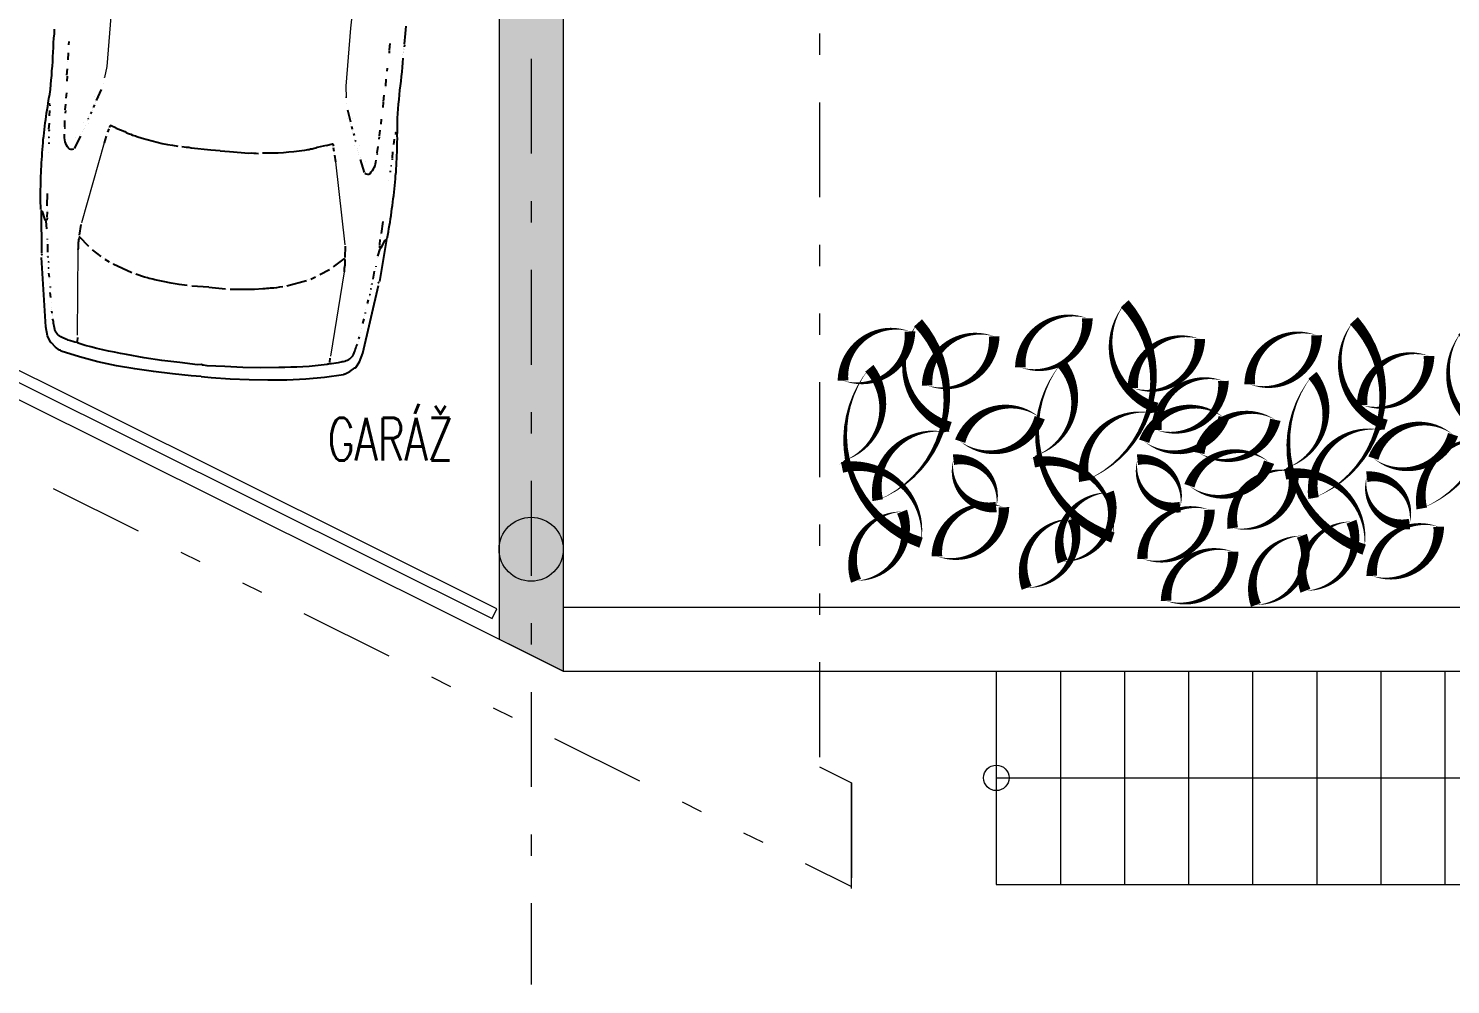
# Model space of a CAD drawing. Header units: metres. Extents: x -45 to 1930, y -347 to 488.
# Drawn here: x -15.81 to -9.15, y -36.64 to -32.16 of the extents above; entities that cross this region are included whole.
import ezdxf

# ---------------------------------------------------------------- set-up
doc = ezdxf.new("R2010")
doc.units = ezdxf.units.M
doc.linetypes.add('GETRENNT', pattern=[31.75, 12.7, -6.35, 0, -6.35, 0, -6.35])
doc.linetypes.add('ČERCHOVANÁ', pattern=[25.4, 12.7, -6.35, 0, -6.35])
doc.layers.add('FLOATINGWINDOWS', color=2, linetype='Continuous', plot=False)
for name, color, linetype in [('OSA', 7, 'ČERCHOVANÁ'), ('popis', 6, 'Continuous'), ('SRAFY', 3, 'Continuous'), ('srafy sklo', 252, 'Continuous'), ('zariz.predmety', 203, 'Continuous'), ('ZDIVO', 1, 'Continuous')]:
    doc.layers.add(name, color=color, linetype=linetype)
doc.styles.add('ROMANS', font='romans.shx', dxfattribs={"width": 0.7})

# ---------------------------------------------------------------- blocks, each defined once
blk = doc.blocks.new('BMW3-PUD')
at = {"lineweight": 0}
for p, q in [((3.3491, 0.5435), (3.7319, 0.6186)), ((3.8595, 0.6254), (4.2578, 0.5956)), ((3.3491, -0.5435), (3.7319, -0.6186)), ((3.8595, -0.6254), (4.2578, -0.5956))]:
    blk.add_line(p, q, dxfattribs=at)
for points in [[(2.7721, 0.8189), (2.7556, 0.8195), (2.7391, 0.8193), (2.7225, 0.8198), (2.7053, 0.8196), (2.6887, 0.8202)], [(2.7751, 0.8182), (2.7781, 0.819), (2.7804, 0.819), (2.7826, 0.819), (2.7849, 0.8191)], [(2.7924, 0.8169), (2.7924, 0.8169)], [(2.7984, 0.8192), (2.7984, 0.8192)], [(2.7984, 0.8162), (2.7984, 0.8162)], [(2.8059, 0.8186), (2.8059, 0.8186)], [(2.8119, 0.8194), (2.8119, 0.8194)], [(2.8127, 0.8164), (2.8127, 0.8164)], [(2.8224, 0.8158), (2.8224, 0.8158)], [(3.686, 0.8133), (3.6702, 0.8146), (3.6552, 0.8167), (3.6394, 0.818), (3.6236, 0.8193), (3.6086, 0.8206), (3.5928, 0.8219), (3.577, 0.8225), (3.5612, 0.8238), (3.5455, 0.8244), (3.5304, 0.8257), (3.5146, 0.8263), (3.4989, 0.8268), (3.4831, 0.8274), (3.4673, 0.828), (3.4516, 0.8285), (3.4365, 0.8284), (3.4208, 0.8289), (3.405, 0.8287), (3.3892, 0.8285), (3.3734, 0.8291), (3.3577, 0.8289), (3.3419, 0.828), (3.3269, 0.8278), (3.3111, 0.8276), (3.2954, 0.8267), (3.2796, 0.8265), (3.2639, 0.8255), (3.2489, 0.8246), (3.2331, 0.8236), (3.2173, 0.8227), (3.2024, 0.821), (3.1866, 0.8201), (3.1648, 0.8183), (3.1431, 0.8166), (3.1213, 0.8156), (3.0988, 0.8153), (3.077, 0.815), (3.0552, 0.8148), (3.0334, 0.8153), (3.0117, 0.815), (2.9899, 0.8155), (2.9681, 0.816), (2.9463, 0.8172), (2.9246, 0.8177), (2.9028, 0.8182), (2.881, 0.8187), (2.86, 0.8185), (2.8382, 0.8189)], [(3.1904, 0.8127), (3.1897, 0.8134), (3.1889, 0.8134), (3.1874, 0.8141), (3.1866, 0.8149)], [(3.195, 0.8119), (3.195, 0.8119), (3.1964, 0.812), (3.1972, 0.812), (3.1979, 0.812)], [(3.2446, 0.8088), (3.2205, 0.81)], [(3.3076, 0.8065), (3.2791, 0.8062)], [(3.3107, 0.8058), (3.3121, 0.8058), (3.3136, 0.8058), (3.3144, 0.8059), (3.3167, 0.8059)], [(3.3452, 0.804), (3.3452, 0.804), (3.346, 0.804), (3.346, 0.804), (3.346, 0.804)], [(3.3693, 0.802), (3.376, 0.8021)], [(3.7728, 0.7775), (3.7374, 0.7846), (3.7367, 0.7854), (3.7359, 0.7869), (3.7344, 0.7876), (3.7329, 0.7891), (3.6951, 0.8051), (3.6944, 0.8059), (3.6936, 0.8074), (3.6921, 0.8089), (3.692, 0.8111), (3.8897, 0.794)], [(2.8044, 0.7517), (2.7744, 0.7521)], [(2.8082, 0.7503), (2.821, 0.7504)], [(2.8908, 0.7475), (2.9059, 0.7477)], [(2.9434, 0.7459), (2.9757, 0.7463)], [(2.9825, 0.7456), (2.9825, 0.7456)], [(3.0486, 0.7434), (3.0186, 0.7438)], [(3.0523, 0.7419), (3.0764, 0.7422)], [(3.1312, 0.7391), (3.156, 0.7394)], [(3.2101, 0.7378), (3.1838, 0.7382)], [(3.2146, 0.7363), (3.2266, 0.7365)], [(3.2905, 0.7342), (3.2612, 0.7354)], [(3.295, 0.7335), (3.295, 0.7335), (3.2957, 0.7336), (3.2965, 0.7336), (3.2965, 0.7336)], [(3.4174, 0.7988), (3.4174, 0.7988)], [(3.6653, 0.7845), (3.6082, 0.7884)], [(3.6699, 0.7831), (3.6699, 0.7831)], [(3.6856, 0.7832), (3.6856, 0.7832)], [(3.7187, 0.7814), (3.6939, 0.7818)], [(3.7217, 0.7799), (3.7329, 0.7816)], [(3.7773, 0.7768), (3.7773, 0.7768)], [(3.8202, 0.7721), (3.8209, 0.7721), (3.8217, 0.7721), (3.8224, 0.7721), (3.8239, 0.7721)], [(3.8315, 0.77), (3.8315, 0.77)], [(3.8818, 0.7646), (3.8442, 0.7679)], [(3.8965, 0.791), (3.8965, 0.791), (3.8965, 0.791), (3.8958, 0.791), (3.8958, 0.791), (3.8958, 0.791), (3.8965, 0.791), (3.8965, 0.791), (3.8965, 0.791)], [(3.9067, 0.7604), (3.9059, 0.7603), (3.9044, 0.7611), (3.9036, 0.7618), (3.9021, 0.7618)], [(3.9033, 0.7896), (3.9033, 0.7896)], [(4.4034, 0), (4.4032, 0.0469), (4.4022, 0.1355), (4.3989, 0.2241), (4.3933, 0.3126), (4.3855, 0.4004), (4.374, 0.4881), (4.3586, 0.5758), (4.3388, 0.6634), (4.3373, 0.6649), (4.3358, 0.6671), (4.335, 0.6694), (4.335, 0.6709), (4.3227, 0.6917), (4.3037, 0.7125), (4.3029, 0.714), (4.3022, 0.7148), (4.3021, 0.7163), (4.3014, 0.717), (4.2727, 0.7325), (4.2312, 0.7447), (3.9093, 0.7919)], [(3.9277, 0.7576), (3.9277, 0.7576), (3.9285, 0.7576), (3.93, 0.7576), (3.9307, 0.7577)], [(3.9382, 0.757), (3.9382, 0.757)], [(3.9555, 0.7549), (3.9555, 0.7549), (3.9563, 0.7549), (3.957, 0.755), (3.957, 0.755)], [(3.9653, 0.7528), (3.9653, 0.7528)], [(3.9984, 0.7472), (3.9796, 0.7507)], [(4.0029, 0.7458), (4.0029, 0.7458)], [(4.0285, 0.7423), (4.0285, 0.7423)], [(4.0413, 0.7402), (4.0428, 0.7402), (4.0435, 0.7402), (4.0451, 0.7402), (4.0458, 0.7402)], [(4.0526, 0.7396), (4.0526, 0.7396)], [(4.0924, 0.7333), (4.0699, 0.7368)], [(3.391, 0.6844), (3.3931, 0.6904), (3.3938, 0.6972), (3.393, 0.7032), (3.3892, 0.7084), (3.3823, 0.7136), (3.3748, 0.718), (3.3672, 0.7224), (3.3597, 0.726), (3.3514, 0.729), (3.3423, 0.7304), (3.3341, 0.7317), (3.3251, 0.7316)], [(3.3282, 0.6566), (3.3872, 0.6813)], [(3.3369, 0.6807), (3.3369, 0.6807)], [(4.1165, 0.7291), (4.1165, 0.7291)], [(4.1376, 0.7248), (4.1376, 0.7248)], [(4.1489, 0.7227), (4.1489, 0.7227)], [(4.1654, 0.7207), (4.1564, 0.7221)], [(4.1699, 0.72), (4.1699, 0.72)], [(4.1775, 0.7178), (4.1775, 0.7178)], [(4.3475, 0), (4.3474, 0.005), (4.3495, 0.0215), (4.3462, 0.1056), (4.343, 0.1904), (4.3375, 0.2744), (4.3297, 0.3577), (4.3271, 0.3862), (4.3238, 0.4147), (4.3204, 0.4424), (4.3171, 0.4702), (4.3123, 0.4986), (4.3074, 0.5264), (4.3026, 0.5541), (4.297, 0.5826), (4.2955, 0.5848), (4.2947, 0.5878), (4.2939, 0.59), (4.2924, 0.5923), (4.2922, 0.6028), (4.2899, 0.6133), (4.2867, 0.6237), (4.2843, 0.635), (4.282, 0.6402), (4.2805, 0.6462), (4.2789, 0.6522), (4.2773, 0.6574), (4.275, 0.6641), (4.2727, 0.6701), (4.2703, 0.6761), (4.2665, 0.6821), (4.2627, 0.6865), (4.2581, 0.691), (4.2528, 0.6954), (4.2476, 0.6991), (4.2408, 0.702), (4.2332, 0.7042), (4.2257, 0.7064), (4.2189, 0.7078), (4.2114, 0.7099), (4.2046, 0.7114), (4.1978, 0.7135), (4.1918, 0.7157)], [(4.2969, 0.7155), (4.2969, 0.7155)], [(3.1388, 0.6063), (3.1388, 0.6063)], [(3.1689, 0.6006), (3.1689, 0.6006)], [(3.1764, 0.6037), (3.1891, 0.6084)], [(3.1951, 0.61), (3.1951, 0.61)], [(3.2033, 0.6123), (3.2033, 0.6123)], [(3.2093, 0.6154), (3.219, 0.6193)], [(3.2347, 0.6247), (3.2347, 0.6247)], [(3.2415, 0.6263), (3.2422, 0.6263), (3.243, 0.627), (3.2437, 0.6278), (3.2452, 0.6278)], [(3.2512, 0.6294), (3.2512, 0.6294)], [(3.2622, 0.6475), (3.2622, 0.6475)], [(3.2655, 0.6236), (3.2655, 0.6236)], [(3.2781, 0.6395), (3.2781, 0.6395)], [(3.2886, 0.6434), (3.2886, 0.6434)], [(3.2945, 0.6457), (3.2945, 0.6457)], [(3.3043, 0.6488), (3.3043, 0.6488)], [(3.3207, 0.6558), (3.3207, 0.6558)], [(3.6922, 0.6129), (3.6922, 0.6129)], [(3.7319, 0.6186), (3.7319, 0.6186)], [(3.7394, 0.6209), (3.7911, 0.6238)], [(3.8398, 0.5749), (3.7987, 0.6217), (3.8047, 0.624), (3.8121, 0.6256), (3.8196, 0.6257), (3.8272, 0.6257), (3.8354, 0.6251), (3.8437, 0.6252), (3.852, 0.6246), (3.8595, 0.6254)], [(3.0724, 0.5709), (3.0724, 0.5709)], [(3.1016, 0.5788), (3.1555, 0.5975)], [(3.1421, 0.5823), (3.1421, 0.5823)], [(3.1622, 0.5983), (3.1622, 0.5983)], [(3.3109, 0.5347), (3.3109, 0.5347)], [(3.3176, 0.5363), (3.3491, 0.5435)], [(3.603, 0.5946), (3.603, 0.5946)], [(3.8811, 0.513), (3.8535, 0.5562)], [(4.2683, 0.5927), (4.2871, 0.5929)], [(3.2768, 0.4931), (3.266, 0.5214), (3.2675, 0.523), (3.2697, 0.5245), (3.2727, 0.5253), (3.2764, 0.5268)], [(3.2768, 0.4931), (3.2886, 0.4519), (3.2932, 0.4459), (3.2955, 0.4385), (3.2979, 0.4295), (3.2995, 0.422), (3.3026, 0.4145), (3.3042, 0.4078), (3.3057, 0.401), (3.3073, 0.3935), (3.3129, 0.3688), (3.3176, 0.3448), (3.3224, 0.3209), (3.3265, 0.2962), (3.3298, 0.2722), (3.3331, 0.2482), (3.3349, 0.2234), (3.3367, 0.1986)], [(3.2824, 0.5269), (3.2989, 0.5316)], [(3.8864, 0.5071), (3.8864, 0.5071)], [(3.8902, 0.4996), (3.8902, 0.4996)], [(3.9056, 0.4727), (3.8941, 0.4937)], [(3.9079, 0.4653), (3.9079, 0.4653)], [(3.9102, 0.46), (3.9102, 0.46)], [(3.9459, 0.3636), (3.9133, 0.4541)], [(3.9491, 0.3516), (3.9491, 0.3516)], [(3.9836, 0.1005), (3.9817, 0.1388), (3.9782, 0.1763), (3.974, 0.2145), (3.969, 0.2535), (3.9674, 0.2633), (3.9658, 0.2722), (3.9649, 0.2805), (3.9626, 0.2887), (3.9609, 0.3037), (3.9577, 0.3179), (3.9546, 0.3314), (3.9514, 0.3449)], [(3.3424, 0), (3.3423, 0.044), (3.3412, 0.1356), (3.3395, 0.1476), (3.3394, 0.1589), (3.3393, 0.1694), (3.3391, 0.1799)], [(3.9834, 0), (3.9846, 0.0795)], [(3.9853, 0.0855), (3.9853, 0.0855)], [(4.4034, 0), (4.4032, -0.0469), (4.4022, -0.1355), (4.3989, -0.2241), (4.3933, -0.3126), (4.3855, -0.4004), (4.374, -0.4881), (4.3586, -0.5758), (4.3388, -0.6634), (4.3373, -0.6649), (4.3358, -0.6671), (4.335, -0.6694), (4.335, -0.6709), (4.3227, -0.6917), (4.3037, -0.7125), (4.3029, -0.714), (4.3022, -0.7148), (4.3021, -0.7163), (4.3014, -0.717), (4.2727, -0.7325), (4.2312, -0.7447), (3.9093, -0.7919)], [(3.9834, 0), (3.9846, -0.0795)], [(3.3424, 0), (3.3423, -0.044), (3.3412, -0.1356), (3.3395, -0.1476), (3.3394, -0.1589), (3.3393, -0.1694), (3.3391, -0.1799)], [(4.3475, 0), (4.3474, -0.005), (4.3495, -0.0215), (4.3462, -0.1056), (4.343, -0.1904), (4.3375, -0.2744), (4.3297, -0.3577), (4.3271, -0.3862), (4.3238, -0.4147), (4.3204, -0.4424), (4.3171, -0.4702), (4.3123, -0.4986), (4.3074, -0.5264), (4.3026, -0.5541), (4.297, -0.5826), (4.2955, -0.5848), (4.2947, -0.5878), (4.2939, -0.59), (4.2924, -0.5923), (4.2922, -0.6028), (4.2899, -0.6133), (4.2867, -0.6237), (4.2843, -0.635), (4.282, -0.6402), (4.2805, -0.6462), (4.2789, -0.6522), (4.2773, -0.6574), (4.275, -0.6641), (4.2727, -0.6701), (4.2703, -0.6761), (4.2665, -0.6821), (4.2627, -0.6865), (4.2581, -0.691), (4.2528, -0.6954), (4.2476, -0.6991), (4.2408, -0.702), (4.2332, -0.7042), (4.2257, -0.7064), (4.2189, -0.7078), (4.2114, -0.7099), (4.2046, -0.7114), (4.1978, -0.7135), (4.1918, -0.7157)], [(3.9836, -0.1005), (3.9817, -0.1388), (3.9782, -0.1763), (3.974, -0.2145), (3.969, -0.2535), (3.9674, -0.2633), (3.9658, -0.2722), (3.9649, -0.2805), (3.9626, -0.2887), (3.9609, -0.3037), (3.9577, -0.3179), (3.9546, -0.3314), (3.9514, -0.3449)], [(3.9853, -0.0855), (3.9853, -0.0855)], [(3.2768, -0.4931), (3.2886, -0.4519), (3.2932, -0.4459), (3.2955, -0.4385), (3.2979, -0.4295), (3.2995, -0.422), (3.3026, -0.4145), (3.3042, -0.4078), (3.3057, -0.401), (3.3073, -0.3935), (3.3129, -0.3688), (3.3176, -0.3448), (3.3224, -0.3209), (3.3265, -0.2962), (3.3298, -0.2722), (3.3331, -0.2482), (3.3349, -0.2234), (3.3367, -0.1986)], [(3.9459, -0.3636), (3.9133, -0.4541)], [(3.9491, -0.3516), (3.9491, -0.3516)], [(3.9079, -0.4653), (3.9079, -0.4653)], [(3.9102, -0.46), (3.9102, -0.46)], [(3.2768, -0.4931), (3.266, -0.5214), (3.2675, -0.523), (3.2697, -0.5245), (3.2727, -0.5253), (3.2764, -0.5268)], [(3.2824, -0.5269), (3.2989, -0.5316)], [(3.8811, -0.513), (3.8535, -0.5562)], [(3.8864, -0.5071), (3.8864, -0.5071)], [(3.8902, -0.4996), (3.8902, -0.4996)], [(3.9056, -0.4727), (3.8941, -0.4937)], [(3.0724, -0.5709), (3.0724, -0.5709)], [(3.1016, -0.5788), (3.1555, -0.5975)], [(3.1421, -0.5823), (3.1421, -0.5823)], [(3.1622, -0.5983), (3.1622, -0.5983)], [(3.3109, -0.5347), (3.3109, -0.5347)], [(3.3176, -0.5363), (3.3491, -0.5435)], [(3.603, -0.5946), (3.603, -0.5946)], [(3.8398, -0.5749), (3.7987, -0.6217), (3.8047, -0.624), (3.8121, -0.6256), (3.8196, -0.6257), (3.8272, -0.6257), (3.8354, -0.6251), (3.8437, -0.6252), (3.852, -0.6246), (3.8595, -0.6254)], [(4.2683, -0.5927), (4.2871, -0.5929)], [(3.1388, -0.6063), (3.1388, -0.6063)], [(3.1689, -0.6006), (3.1689, -0.6006)], [(3.1764, -0.6037), (3.1891, -0.6084)], [(3.1951, -0.61), (3.1951, -0.61)], [(3.2033, -0.6123), (3.2033, -0.6123)], [(3.2093, -0.6154), (3.219, -0.6193)], [(3.2347, -0.6247), (3.2347, -0.6247)], [(3.2415, -0.6263), (3.2422, -0.6263), (3.243, -0.627), (3.2437, -0.6278), (3.2452, -0.6278)], [(3.2512, -0.6294), (3.2512, -0.6294)], [(3.2622, -0.6475), (3.2622, -0.6475)], [(3.2655, -0.6236), (3.2655, -0.6236)], [(3.2781, -0.6395), (3.2781, -0.6395)], [(3.2886, -0.6434), (3.2886, -0.6434)], [(3.2945, -0.6457), (3.2945, -0.6457)], [(3.3043, -0.6488), (3.3043, -0.6488)], [(3.3207, -0.6558), (3.3207, -0.6558)], [(3.3282, -0.6566), (3.3872, -0.6813)], [(3.6922, -0.6129), (3.6922, -0.6129)], [(3.7319, -0.6186), (3.7319, -0.6186)], [(3.7394, -0.6209), (3.7911, -0.6238)], [(3.391, -0.6844), (3.3931, -0.6904), (3.3938, -0.6972), (3.393, -0.7032), (3.3892, -0.7084), (3.3823, -0.7136), (3.3748, -0.718), (3.3672, -0.7224), (3.3597, -0.726), (3.3514, -0.729), (3.3423, -0.7304), (3.3341, -0.7317), (3.3251, -0.7316)], [(3.3369, -0.6807), (3.3369, -0.6807)], [(4.1165, -0.7291), (4.1165, -0.7291)], [(4.1376, -0.7248), (4.1376, -0.7248)], [(4.1489, -0.7227), (4.1489, -0.7227)], [(4.1654, -0.7207), (4.1564, -0.7221)], [(4.1699, -0.72), (4.1699, -0.72)], [(4.1775, -0.7178), (4.1775, -0.7178)], [(4.2969, -0.7155), (4.2969, -0.7155)], [(2.8908, -0.7475), (2.9059, -0.7477)], [(2.9434, -0.7459), (2.9757, -0.7463)], [(2.9825, -0.7456), (2.9825, -0.7456)], [(3.0486, -0.7434), (3.0186, -0.7438)], [(3.0523, -0.7419), (3.0764, -0.7422)], [(3.1312, -0.7391), (3.156, -0.7394)], [(3.2101, -0.7378), (3.1838, -0.7382)], [(3.2146, -0.7363), (3.2266, -0.7365)], [(3.2905, -0.7342), (3.2612, -0.7354)], [(3.295, -0.7335), (3.295, -0.7335), (3.2957, -0.7336), (3.2965, -0.7336), (3.2965, -0.7336)], [(3.4174, -0.7988), (3.4174, -0.7988)], [(3.6653, -0.7845), (3.6082, -0.7884)], [(3.6699, -0.7831), (3.6699, -0.7831)], [(3.6856, -0.7832), (3.6856, -0.7832)], [(3.7728, -0.7775), (3.7374, -0.7846), (3.7367, -0.7854), (3.7359, -0.7869), (3.7344, -0.7876), (3.7329, -0.7891), (3.6951, -0.8051), (3.6944, -0.8059), (3.6936, -0.8074), (3.6921, -0.8089), (3.692, -0.8111), (3.8897, -0.794)], [(3.7187, -0.7814), (3.6939, -0.7818)], [(3.7217, -0.7799), (3.7329, -0.7816)], [(3.7773, -0.7768), (3.7773, -0.7768)], [(3.8202, -0.7721), (3.8209, -0.7721), (3.8217, -0.7721), (3.8224, -0.7721), (3.8239, -0.7721)], [(3.8315, -0.77), (3.8315, -0.77)], [(3.8818, -0.7646), (3.8442, -0.7679)], [(3.8965, -0.791), (3.8965, -0.791), (3.8965, -0.791), (3.8958, -0.791), (3.8958, -0.791), (3.8958, -0.791), (3.8965, -0.791), (3.8965, -0.791), (3.8965, -0.791)], [(3.9067, -0.7604), (3.9059, -0.7603), (3.9044, -0.7611), (3.9036, -0.7618), (3.9021, -0.7618)], [(3.9033, -0.7896), (3.9033, -0.7896)], [(3.9277, -0.7576), (3.9277, -0.7576), (3.9285, -0.7576), (3.93, -0.7576), (3.9307, -0.7577)], [(3.9382, -0.757), (3.9382, -0.757)], [(3.9555, -0.7549), (3.9555, -0.7549), (3.9563, -0.7549), (3.957, -0.755), (3.957, -0.755)], [(3.9653, -0.7528), (3.9653, -0.7528)], [(3.9984, -0.7472), (3.9796, -0.7507)], [(4.0029, -0.7458), (4.0029, -0.7458)], [(4.0285, -0.7423), (4.0285, -0.7423)], [(4.0413, -0.7402), (4.0428, -0.7402), (4.0435, -0.7402), (4.0451, -0.7402), (4.0458, -0.7402)], [(4.0526, -0.7396), (4.0526, -0.7396)], [(4.0924, -0.7333), (4.0699, -0.7368)], [(3.686, -0.8133), (3.6702, -0.8146), (3.6552, -0.8167), (3.6394, -0.818), (3.6236, -0.8193), (3.6086, -0.8206), (3.5928, -0.8219), (3.577, -0.8225), (3.5612, -0.8238), (3.5455, -0.8244), (3.5304, -0.8257), (3.5146, -0.8263), (3.4989, -0.8268), (3.4831, -0.8274), (3.4673, -0.828), (3.4516, -0.8285), (3.4365, -0.8284), (3.4208, -0.8289), (3.405, -0.8287), (3.3892, -0.8285), (3.3734, -0.8291), (3.3577, -0.8289), (3.3419, -0.828), (3.3269, -0.8278), (3.3111, -0.8276), (3.2954, -0.8267), (3.2796, -0.8265), (3.2639, -0.8255), (3.2489, -0.8246), (3.2331, -0.8236), (3.2173, -0.8227), (3.2024, -0.821), (3.1866, -0.8201), (3.1648, -0.8183), (3.1431, -0.8166), (3.1213, -0.8156), (3.0988, -0.8153), (3.077, -0.815), (3.0552, -0.8148), (3.0334, -0.8153), (3.0117, -0.815), (2.9899, -0.8155), (2.9681, -0.816), (2.9463, -0.8172), (2.9246, -0.8177), (2.9028, -0.8182), (2.881, -0.8187), (2.86, -0.8185), (2.8382, -0.8189)], [(3.1904, -0.8127), (3.1897, -0.8134), (3.1889, -0.8134), (3.1874, -0.8141), (3.1866, -0.8149)], [(3.195, -0.8119), (3.195, -0.8119), (3.1964, -0.812), (3.1972, -0.812), (3.1979, -0.812)], [(3.2446, -0.8088), (3.2205, -0.81)], [(3.3076, -0.8065), (3.2791, -0.8062)], [(3.3107, -0.8058), (3.3121, -0.8058), (3.3136, -0.8058), (3.3144, -0.8059), (3.3167, -0.8059)], [(3.3452, -0.804), (3.3452, -0.804), (3.346, -0.804), (3.346, -0.804), (3.346, -0.804)], [(3.3693, -0.802), (3.376, -0.8021)]]:
    blk.add_lwpolyline(points)
for points in [[(2.1773, 0.5775), (2.4905, 0.5663), (2.7189, 0.5615), (2.9922, 0.561), (3.0454, 0.5676), (3.0447, 0.5676), (3.0432, 0.5676), (3.0424, 0.5668), (3.0409, 0.5668)], [(2.1773, -0.5775), (2.4905, -0.5663), (2.7189, -0.5615), (2.9922, -0.561), (3.0454, -0.5676), (3.0447, -0.5676), (3.0432, -0.5676), (3.0424, -0.5668), (3.0409, -0.5668)]]:
    blk.add_lwpolyline(points, dxfattribs=at)

msp = doc.modelspace()

# ---------------------------------------------------------------- hatches: boundary and pattern name
at = {"layer": 'SRAFY', "linetype": 'Continuous', "lineweight": 0}
h = msp.add_hatch(color=256, dxfattribs=at)
h.paths.add_polyline_path([(-17.772471, -25.857673), (-17.772419, -25.707673), (-18.452857, -25.707673), (-18.452857, -25.857673)])
h.paths.add_polyline_path([(-17.172471, -25.857673), (-17.172419, -25.707673), (-17.772419, -25.707673), (-17.772471, -25.857673)])
h.paths.add_polyline_path([(-17.172523, -26.007673), (-17.172471, -25.857673), (-17.772471, -25.857673), (-17.772523, -26.007673)])
h.paths.add_polyline_path([(-17.772523, -26.007673), (-17.772471, -25.857673), (-18.452857, -25.857673), (-18.452857, -26.007673)])
h.paths.add_polyline_path([(-14.902419, -25.707673), (-14.902471, -25.857673), (-14.312325, -25.857673), (-14.310621, -25.707673)])
h.paths.add_polyline_path([(-14.31403, -26.007673), (-14.312325, -25.857673), (-14.902471, -25.857673), (-14.902523, -26.007673)])
h.paths.add_polyline_path([(-13.452857, -25.857673), (-13.452857, -25.707673), (-14.310621, -25.707673), (-14.312325, -25.857673)])
h.paths.add_polyline_path([(-13.602857, -26.007673), (-13.602857, -29.606209, -0.41421356), (-13.452857, -29.456209), (-13.452857, -25.857673), (-14.312325, -25.857673), (-14.31403, -26.007673)])
h.paths.add_polyline_path([(-13.452857, -29.456209, -0.41421356), (-13.302857, -29.606209), (-13.302857, -25.857673), (-13.452857, -25.857673)])
h.paths.add_polyline_path([(-13.602857, -35.016919), (-13.302857, -35.166604), (-13.302857, -29.606209, -1), (-13.602857, -29.606209)])
h = msp.add_hatch(color=256, dxfattribs=at)
edge = h.paths.add_edge_path()
edge.add_arc((-13.452857, -34.595705), 0.15, 0, 360)

# ---------------------------------------------------------------- linework, layer by layer
at = {"layer": 'FLOATINGWINDOWS', "linetype": 'Continuous', "lineweight": 0, "flags": 128}
msp.add_lwpolyline([(-23.602857, -30.027423), (-23.602857, -17.752723), (-19.552857, -17.757673), (-19.559079, -15.157688), (-13.302857, -15.157688), (-13.302857, -35.166604)], close=True, dxfattribs=at)
at = {"layer": 'OSA', "color": 253, "lineweight": 0, "ltscale": 0.035}
msp.add_line((-13.452857, -7.572646), (-13.452857, -36.635005), dxfattribs=at)
at = {"layer": 'OSA', "linetype": 'Continuous', "lineweight": 0}
for p, q in [((-13.302857, -34.866604), (-7.075538, -34.866604)), ((-13.302857, -35.166604), (-7.075538, -35.166604)), ((-11.275538, -35.166604), (-11.275538, -36.166604)), ((-10.975538, -35.166604), (-10.975538, -36.166604)), ((-10.675538, -35.166604), (-10.675538, -36.166604)), ((-10.375538, -35.166604), (-10.375538, -36.166604)), ((-10.075538, -35.166604), (-10.075538, -36.166604)), ((-9.775538, -35.166604), (-9.775538, -36.166604)), ((-9.475538, -35.166604), (-9.475538, -36.166604)), ((-9.175538, -35.166604), (-9.175538, -36.166604)), ((-11.275538, -35.666604), (-7.075538, -35.666604)), ((-11.275538, -36.166604), (-7.075538, -36.166604))]:
    msp.add_line(p, q, dxfattribs=at)
msp.add_circle((-11.275538, -35.666604), 0.059727, dxfattribs=at)
at = {"layer": 'srafy sklo', "linetype": 'Continuous', "lineweight": 0}
msp.add_lwpolyline([(-18.571926, -32.457212), (-13.635956, -34.920013), (-13.613633, -34.875272), (-18.549603, -32.412472)], close=True, dxfattribs=at)
at = {"layer": 'zariz.predmety', "color": 253, "linetype": 'Continuous', "ltscale": 0.001}
for points in [[(-10.84905, -33.513554, 0, 0, 0.52056705), (-10.84905, -33.513554, 0, 0.05, 0.52056705), (-11.162791, -33.743499, 0, 0.05, 0.52056705), (-10.84905, -33.513554, 0.05, 0.05, 0)], [(-10.6744, -33.445313, 0, 0, 0.52056705), (-10.6744, -33.445313, 0, 0.05, 0.52056705), (-10.524569, -33.933675, 0, 0.05, 0.52056705), (-10.54625, -33.956777, 0, 0.05, 0.52056705), (-10.863344, -34.276148, 0, 0.05, 0.52056705), (-10.6744, -33.445313, 0.05, 0.05, 0)], [(-11.679572, -33.5754, 0, 0, 0.52056705), (-11.679572, -33.5754, 0, 0.05, 0.52056705), (-11.993313, -33.805344, 0, 0.05, 0.52056705), (-11.679572, -33.5754, 0.05, 0.05, 0)], [(-11.641681, -33.534945, 0, 0, 0.52056705), (-11.641681, -33.534945, 0, 0.05, 0.52056705), (-11.49185, -34.023308, 0, 0.05, 0.52056705), (-11.513531, -34.046409, 0, 0.05, 0.52056705), (-11.830625, -34.365781, 0, 0.05, 0.52056705), (-11.641681, -33.534945, 0.05, 0.05, 0)], [(-9.601176, -33.52484, 0, 0, 0.52056705), (-9.601176, -33.52484, 0, 0.05, 0.52056705), (-9.451345, -34.013202, 0, 0.05, 0.52056705), (-9.473025, -34.036304, 0, 0.05, 0.52056705), (-9.79012, -34.355676, 0, 0.05, 0.52056705), (-9.601176, -33.52484, 0.05, 0.05, 0)], [(-9.094926, -33.573683, 0, 0, 0.52056705), (-9.094926, -33.573683, 0, 0.05, 0.52056705), (-8.945095, -34.062046, 0, 0.05, 0.52056705), (-8.966775, -34.085147, 0, 0.05, 0.52056705), (-9.283869, -34.404519, 0, 0.05, 0.52056705), (-9.094926, -33.573683, 0.05, 0.05, 0)], [(-11.285357, -33.598526, 0, 0, 0.52056705), (-11.285357, -33.598526, 0, 0.05, 0.52056705), (-11.599098, -33.828471, 0, 0.05, 0.52056705), (-11.285357, -33.598526, 0.05, 0.05, 0)], [(-10.322806, -33.610577, 0, 0, 0.52056705), (-10.322806, -33.610577, 0, 0.05, 0.52056705), (-10.636547, -33.840522, 0, 0.05, 0.52056705), (-10.322806, -33.610577, 0.05, 0.05, 0)], [(-9.775825, -33.593082, 0, 0, 0.52056705), (-9.775825, -33.593082, 0, 0.05, 0.52056705), (-10.089566, -33.823026, 0, 0.05, 0.52056705), (-9.775825, -33.593082, 0.05, 0.05, 0)], [(-9.249581, -33.690105, 0, 0, 0.52056705), (-9.249581, -33.690105, 0, 0.05, 0.52056705), (-9.563322, -33.920049, 0, 0.05, 0.52056705), (-9.249581, -33.690105, 0.05, 0.05, 0)], [(-11.627822, -34.564746, 0, 0, 0.52056705), (-11.627822, -34.564746, 0, 0.05, 0.52056705), (-11.997582, -34.212291, 0, 0.05, 0.52056705), (-11.98999, -34.181533, 0, 0.05, 0.52056705), (-11.869881, -33.747803, 0, 0.05, 0.52056705), (-11.627822, -34.564746, 0.05, 0.05, 0)], [(-10.729477, -34.540622, 0, 0, 0.52056705), (-10.729477, -34.540622, 0, 0.05, 0.52056705), (-11.099237, -34.188167, 0, 0.05, 0.52056705), (-11.091644, -34.157408, 0, 0.05, 0.52056705), (-10.971536, -33.723679, 0, 0.05, 0.52056705), (-10.729477, -34.540622, 0.05, 0.05, 0)], [(-10.212133, -33.80705, 0, 0, 0.52056705), (-10.212133, -33.80705, 0, 0.05, 0.52056705), (-10.525874, -34.036995, 0, 0.05, 0.52056705), (-10.212133, -33.80705, 0.05, 0.05, 0)], [(-9.553323, -34.597293, 0, 0, 0.52056705), (-9.553323, -34.597293, 0, 0.05, 0.52056705), (-9.923083, -34.244838, 0, 0.05, 0.52056705), (-9.91549, -34.214079, 0, 0.05, 0.52056705), (-9.795381, -33.78035, 0, 0.05, 0.52056705), (-9.553323, -34.597293, 0.05, 0.05, 0)], [(-11.071825, -33.979077, 0, 0, 0.52056705), (-11.071825, -33.979077, 0, 0.05, 0.52056705), (-11.444798, -34.089527, 0, 0.05, 0.52056705), (-11.071825, -33.979077, 0.05, 0.05, 0)], [(-10.210416, -33.979243, 0, 0, 0.52056705), (-10.210416, -33.979243, 0, 0.05, 0.52056705), (-10.583389, -34.089693, 0, 0.05, 0.52056705), (-10.210416, -33.979243, 0.05, 0.05, 0)], [(-10.325658, -34.144648, 0, 0, 0.52056705), (-10.325658, -34.144648, 0, 0.05, 0.52056705), (-9.969087, -33.989196, 0, 0.05, 0.52056705), (-10.325658, -34.144648, 0.05, 0.05, 0)], [(-9.137192, -34.058771, 0, 0, 0.52056705), (-9.137192, -34.058771, 0, 0.05, 0.52056705), (-9.510164, -34.16922, 0, 0.05, 0.52056705), (-9.137192, -34.058771, 0.05, 0.05, 0)], [(-11.27611, -34.398358, 0, 0, 0.52056705), (-11.27611, -34.398358, 0, 0.05, 0.52056705), (-11.47582, -34.176065, 0, 0.05, 0.52056705), (-11.27611, -34.398358, 0.05, 0.05, 0)], [(-10.414701, -34.398525, 0, 0, 0.52056705), (-10.414701, -34.398525, 0, 0.05, 0.52056705), (-10.614411, -34.176232, 0, 0.05, 0.52056705), (-10.414701, -34.398525, 0.05, 0.05, 0)], [(-9.9986, -34.187601, 0, 0, 0.52056705), (-9.9986, -34.187601, 0, 0.05, 0.52056705), (-10.371573, -34.298051, 0, 0.05, 0.52056705), (-9.9986, -34.187601, 0.05, 0.05, 0)], [(-10.16881, -34.496706, 0, 0, 0.52056705), (-10.16881, -34.496706, 0, 0.05, 0.52056705), (-9.885708, -34.229944, 0, 0.05, 0.52056705), (-10.16881, -34.496706, 0.05, 0.05, 0)], [(-9.341477, -34.478052, 0, 0, 0.52056705), (-9.341477, -34.478052, 0, 0.05, 0.52056705), (-9.541187, -34.255759, 0, 0.05, 0.52056705), (-9.341477, -34.478052, 0.05, 0.05, 0)], [(-10.749241, -34.329824, 0, 0, 0.52056705), (-10.749241, -34.329824, 0, 0.05, 0.52056705), (-10.96469, -34.65369, 0, 0.05, 0.52056705), (-10.749241, -34.329824, 0.05, 0.05, 0)], [(-11.716521, -34.419457, 0, 0, 0.52056705), (-11.716521, -34.419457, 0, 0.05, 0.52056705), (-11.931971, -34.743323, 0, 0.05, 0.52056705), (-11.716521, -34.419457, 0.05, 0.05, 0)], [(-11.553673, -34.62867, 0, 0, 0.52056705), (-11.553673, -34.62867, 0, 0.05, 0.52056705), (-11.239932, -34.398726, 0, 0.05, 0.52056705), (-11.553673, -34.62867, 0.05, 0.05, 0)], [(-10.591121, -34.640721, 0, 0, 0.52056705), (-10.591121, -34.640721, 0, 0.05, 0.52056705), (-10.27738, -34.410777, 0, 0.05, 0.52056705), (-10.591121, -34.640721, 0.05, 0.05, 0)], [(-10.917917, -34.452898, 0, 0, 0.52056705), (-10.917917, -34.452898, 0, 0.05, 0.52056705), (-11.133367, -34.776764, 0, 0.05, 0.52056705), (-10.917917, -34.452898, 0.05, 0.05, 0)], [(-9.612923, -34.466335, 0, 0, 0.52056705), (-9.612923, -34.466335, 0, 0.05, 0.52056705), (-9.828373, -34.790201, 0, 0.05, 0.52056705), (-9.612923, -34.466335, 0.05, 0.05, 0)], [(-9.517896, -34.720249, 0, 0, 0.52056705), (-9.517896, -34.720249, 0, 0.05, 0.52056705), (-9.204156, -34.490304, 0, 0.05, 0.52056705), (-9.517896, -34.720249, 0.05, 0.05, 0)], [(-9.844693, -34.532425, 0, 0, 0.52056705), (-9.844693, -34.532425, 0, 0.05, 0.52056705), (-10.060142, -34.856291, 0, 0.05, 0.52056705), (-9.844693, -34.532425, 0.05, 0.05, 0)], [(-10.480448, -34.837194, 0, 0, 0.52056705), (-10.480448, -34.837194, 0, 0.05, 0.52056705), (-10.166707, -34.60725, 0, 0.05, 0.52056705), (-10.480448, -34.837194, 0.05, 0.05, 0)]]:
    msp.add_lwpolyline(points, format="xyseb", close=True, dxfattribs=at)
at = {"layer": 'ZDIVO', "linetype": 'GETRENNT', "lineweight": 0, "ltscale": 0.035}
for p, q in [((-12.102857, -10.210871), (-12.102857, -35.615123)), ((-23.902857, -30.213007), (-11.953377, -36.175196)), ((-12.102857, -35.615123), (-11.953377, -35.690173)), ((-11.953377, -35.690173), (-11.953377, -36.175196))]:
    msp.add_line(p, q, dxfattribs=at)
at = {"layer": 'ZDIVO', "linetype": 'Continuous', "lineweight": 0}
for p, q in [((-13.302857, -25.707673), (-13.302857, -35.166604)), ((-13.602857, -26.007673), (-13.602857, -35.016919)), ((-13.602857, -35.016919), (-13.302857, -35.166604)), ((-11.953377, -36.185611), (-11.953377, -35.690173))]:
    msp.add_line(p, q, dxfattribs=at)
msp.add_circle((-13.452857, -34.595705), 0.15, dxfattribs=at)

# ---------------------------------------------------------------- block references
at = {"linetype": 'Continuous', "lineweight": 0, "rotation": 265.2459765108031}
msp.add_blockref('BMW3-PUD', (-14.632184, -29.398434), dxfattribs=at)

# ---------------------------------------------------------------- texts
at = {"layer": 'popis', "linetype": 'Continuous', "lineweight": 0, "insert": (-14.405449, -33.980567), "char_height": 0.2, "width": 1.33215401, "attachment_point": 1, "style": 'ROMANS'}
msp.add_mtext('GARÁŽ', dxfattribs=at)

doc.saveas('drawing.dxf')
